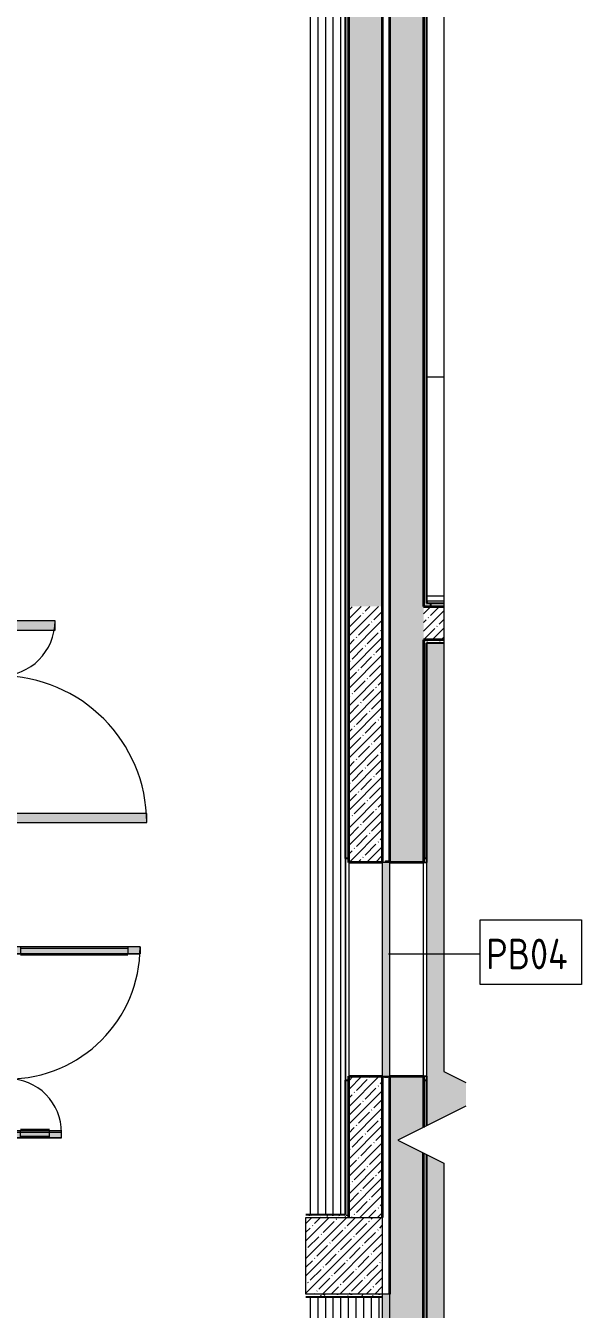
# Model space of a CAD drawing. Header units: millimetres. Extents: x -4196 to 190310, y -8553 to 29000.
# Drawn here: x 184702 to 188340, y 10600 to 19000 of the extents above; entities that cross this region are included whole.
import ezdxf

# ---------------------------------------------------------------- set-up
doc = ezdxf.new("R2010")
doc.units = ezdxf.units.MM
for name, color, linetype, lineweight in [('A-CLNG-PATT', 7, 'Continuous', 9), ('A-DETL', 7, 'Continuous', 9), ('A-DETL-GENF', 7, 'Continuous', 9), ('A-GENM', 7, 'Continuous', 9), ('I-WALL', 7, 'Continuous', 9), ('S-COLS', 7, 'Continuous', 9), ('S-STRS-MBND', 7, 'Continuous', 9)]:
    doc.layers.add(name, color=color, linetype=linetype, lineweight=lineweight)
for name, color, linetype, lineweight, true_color in [('A-DETL-GENF-10', 7, 'Continuous', 5, 0xe2e2e2), ('A-DETL-GENF-7', 1, 'Continuous', 9, 0xff0000), ('A-DETL-GENF-9', 7, 'Continuous', 5, 0xaaaaaa), ('A-DOOR-1', 7, 'Continuous', 5, 0xaaaaaa), ('A-DOOR-2', 7, 'Continuous', 5, 0xe2e2e2), ('A-DOOR-FRAM-2', 7, 'Continuous', 5, 0xaaaaaa), ('A-WALL-1', 7, 'Continuous', 35, 0x3c3c3c), ('A-WALL-2', 7, 'Continuous', 25, 0x3c3c3c), ('A-WALL-FNSH-2', 7, 'Continuous', 13, 0x3c3c3c), ('G-ANNO-TEXT-1', 7, 'Continuous', 9, 0x3c3c3c), ('S-COLS-3', 9, 'Continuous', 9, 0x808080), ('S-COLS-4', 7, 'Continuous', 9, 0x3c3c3c)]:
    doc.layers.add(name, color=color, linetype=linetype, lineweight=lineweight, true_color=true_color)
doc.styles.add('GOST Common_3', font='GOST_Common.ttf', dxfattribs={"width": 0.9, "height": 200})
pattern_1 = [(45, (148546.79, 0), (-57.02463, 57.02463), []), (45, (148603.82, 0), (-57.02463, 57.02463), [100.806, -20.161, 3.353, -16.808])]
pattern_2 = [(0, (148546.79, 0), (121.92, 30.48), [10.058, -81.382, 10.058, -81.382, -487.68]), (0, (148546.79, 0), (121.92, 30.48), [-182.88, 10.058, -172.822, 10.058, -81.382, -213.36]), (0, (148546.79, 0), (121.92, 30.48), [-457.2, 10.058, -50.902, 10.058, -142.342]), (120, (148592.51, 15.24), (-87.356454, 90.345817), [10.058, -81.382, 10.058, -81.382, -487.68]), (120, (148592.51, 15.24), (-87.356454, 90.345817), [-182.88, 10.058, -172.822, 10.058, -81.382, -213.36]), (120, (148592.51, 15.24), (-87.356454, 90.345817), [-457.2, 10.058, -50.902, 10.058, -142.342]), (240, (148607.75, 76.2), (-34.563546, -120.825817), [10.058, -81.382, 10.058, -81.382, -487.68]), (240, (148607.75, 76.2), (-34.563546, -120.825817), [-182.88, 10.058, -172.822, 10.058, -81.382, -213.36]), (240, (148607.75, 76.2), (-34.563546, -120.825817), [-457.2, 10.058, -50.902, 10.058, -142.342])]

# ---------------------------------------------------------------- blocks, each defined once
blk = doc.blocks.new('110_Дверь_СКБ_2Ст_Наружная - ДН-3_1_л__ Двухстворчатая 1200 х2900 из подвала EI30-23667726-1_6_1_птичка')
at = {"layer": 'A-DOOR-1'}
h = blk.add_hatch(dxfattribs=at)
h.set_pattern_fill('FP_195', color=256, style=0, pattern_type=2)
h.set_pattern_definition([(135, (1526.41, 143.685), (-14.14214, -14.14214), []), (225, (1526.41, 143.685), (14.14214, -14.14214), [])])
h.paths.add_polyline_path([(794.5, 29), (769.5, 29), (769.9, -51), (794.5, -51), (794.5, -31)])
at = {"layer": 'A-DOOR-2'}
for points in [[(679.5, 196.4), (679.5, 989), (619.5, 989), (619.5, 29), (679.5, 31), (679.5, 101)], [(-580.5, 79.1), (-580.5, 389), (-640.5, 389), (-640.5, 29), (-580.5, 31), (-580.5, 79)]]:
    blk.add_hatch(color=256, dxfattribs=at).paths.add_polyline_path(points)
h = blk.add_hatch(color=256, dxfattribs=at)
h.paths.add_polyline_path([(769.5, -39.6), (769.5, 29), (679.5, 29), (679.5, -31), (669.5, -31), (669.5, -51), (769.5, -50.6)])
h.paths.add_polyline_path([(-630.5, -51), (-630.5, -31), (-640.5, -31), (-640.5, 29), (-730.5, 29), (-730.5, -51), (-640.5, -51)])
at = {"layer": 'A-DOOR-FRAM-2'}
h = blk.add_hatch(dxfattribs=at)
h.set_pattern_fill('FP_196', color=256, style=0, pattern_type=2)
h.set_pattern_definition([(45, (-596.384, 143.685), (-14.1421, 14.1421), []), (135, (-596.384, 143.685), (-14.1421, -14.1421), [])])
h.paths.add_polyline_path([(-730.5, -51), (-730.5, 29), (-755.5, 29), (-755.5, -51)])
at = {"layer": 'A-DOOR-1'}
for p, q in [((679.5, 989), (619.5, 989)), ((619.5, 989), (619.5, 29)), ((679.5, 29), (679.5, 989)), ((-640.5, 389), (-640.5, 29)), ((-580.5, 389), (-640.5, 389)), ((-580.5, 29), (-580.5, 389)), ((-640.5, 29), (-580.5, 29)), ((619.5, 29), (679.5, 29))]:
    blk.add_line(p, q, dxfattribs=at)
for centre, radius, start, end in [((679.5, 29), 960, 90, 180), ((-640.5, 29), 360, 0, 90)]:
    blk.add_arc(centre, radius, start, end, dxfattribs=at)
at = {"layer": 'A-DOOR-FRAM-2'}
for p, q in [((-730.5, 29), (-755.5, 29)), ((-755.5, 29), (-755.5, -51)), ((-640.5, 29), (-730.5, 29)), ((-730.5, 29), (-730.5, -51)), ((-730.5, -51), (-730.5, 29)), ((-640.5, -31), (-640.5, 29)), ((679.5, 29), (679.5, -31)), ((769.5, 29), (679.5, 29)), ((769.5, -51), (769.5, 29)), ((794.5, 29), (769.5, 29)), ((769.5, 29), (769.5, -51)), ((794.5, -51), (794.5, 29)), ((-755.5, -51), (-730.5, -51)), ((-730.5, -51), (-630.5, -51)), ((-630.5, -31), (-640.5, -31)), ((-630.5, -51), (-630.5, -31)), ((679.5, -31), (669.5, -31)), ((669.5, -31), (669.5, -51)), ((669.5, -51), (769.5, -51)), ((769.5, -51), (794.5, -51))]:
    blk.add_line(p, q, dxfattribs=at)
blk = doc.blocks.new('Дверь_Витражная_СКБ_2Ст - ВН-6-31912847-1_6_1_птичка')
at = {"layer": 'A-DETL-GENF-10'}
for points in [[(-643, -39), (-643, -370), (-598, -370), (-598, -20), (-643, -20)], [(562, -20), (562, -884), (607, -884), (607, -20)], [(607, -17), (607, -20), (705, -17)]]:
    blk.add_hatch(color=256, dxfattribs=at).paths.add_polyline_path(points)
at = {"layer": 'A-DETL-GENF-9'}
for p, q in [((-607, -20), (-715, -20)), ((-715, -20), (-607, -20)), ((-598, -20), (-643, -20)), ((-643, -370), (-643, -20)), ((-598, -20), (-643, -20)), ((-643, -20), (-643, -370)), ((-598, -370), (-598, -20)), ((-598, -370), (-598, -20)), ((562, -20), (607, -20)), ((562, -884), (562, -20)), ((562, -20), (562, -884)), ((607, -20), (562, -20)), ((607, -884), (607, -20)), ((607, -884), (607, -20)), ((607, -20), (715, -20)), ((607, -20), (715, -20)), ((-643, -100), (-598, -100)), ((-633, -290), (-633, -100)), ((-589, -290), (-589, -100)), ((553, -804), (553, -100)), ((607, -100), (562, -100)), ((597, -804), (597, -100)), ((-643, -290), (-598, -290)), ((-643, -370), (-598, -370)), ((-643, -370), (-598, -370)), ((607, -804), (562, -804)), ((607, -884), (562, -884)), ((562, -884), (607, -884))]:
    blk.add_line(p, q, dxfattribs=at)
at = {"layer": 'A-DOOR-1'}
for p, q in [((-715, 40), (-607, 40)), ((-715, 0), (-715, 40)), ((-607, 40), (-607, 0)), ((607, 40), (715, 40)), ((607, 0), (607, 40)), ((715, 40), (715, 0)), ((-607, 0), (-715, 0)), ((-607, -370), (-607, -20)), ((715, 0), (607, 0)), ((607, -884), (607, -20))]:
    blk.add_line(p, q, dxfattribs=at)
for centre, radius, start, end in [((-607, -20), 350, 270, 0), ((607, -20), 864, 180, 270)]:
    blk.add_arc(centre, radius, start, end, dxfattribs=at)
blk = doc.blocks.new('BSC_Колонна _Прямоугольная - 500х500-V200-Этаж 01 1-12')
at = {"layer": 'S-COLS-3'}
h = blk.add_hatch(dxfattribs=at)
h.set_pattern_fill('FP_75', color=256, style=0, pattern_type=2)
h.set_pattern_definition([(45, (-38240, -10950), (-57.02463, 57.02463), []), (45, (-38182.975, -10950), (-57.02463, 57.02463), [100.806, -20.161, 3.353, -16.808])])
h.paths.add_polyline_path([(-250, -250), (250, -250), (250, 250), (-250, 250), (-250, -70)])
at = {"layer": 'S-COLS-4'}
for p, q in [((-250, 250), (250, 250)), ((-250, -250), (-250, 250)), ((250, 250), (250, -250)), ((250, -250), (-250, -250))]:
    blk.add_line(p, q, dxfattribs=at)
blk = doc.blocks.new('Плинтус - Плинтус_для ЛК-32859049-Этаж 01 1-12')
at = {"layer": 'A-GENM'}
for p, q in [((3240.6, 0), (3346.3, 0)), ((3346.3, -15), (3240.6, -15)), ((3240.6, -45), (3346.3, -45)), ((3346.3, 0), (3346.3, -15))]:
    blk.add_line(p, q, dxfattribs=at)
blk = doc.blocks.new('DET_L_Линия разрыва - М100-30654710-Этаж 01 1-12')
at = {"layer": 'A-DETL-GENF'}
for p, q in [((11889.9, 300), (11739.9, 0)), ((12112.2, -144.7), (11889.9, 300)), ((11739.9, 0), (0, 0)), ((12339.9, 0), (12267.5, -144.7)), ((24079.7, 0), (12339.9, 0))]:
    blk.add_line(p, q, dxfattribs=at)

msp = doc.modelspace()

# ---------------------------------------------------------------- hatches: boundary and pattern name
at = {"layer": 'A-CLNG-PATT'}
h = msp.add_hatch(dxfattribs=at)
h.set_pattern_fill('FP_213', color=256, style=0, pattern_type=2)
h.set_pattern_definition([(90, (181216.29, 911.95), (50, -3e-15), [])])
h.paths.add_polyline_path([(187036.8, 7920), (187036.8, 10680), (186536.3, 10680), (186536.8, 7920)])
h.paths.add_polyline_path([(186536.8, 11220), (186796.8, 11221), (186796.8, 23003), (186536.3, 23003), (186536.3, 11220)])
h = msp.add_hatch(color=256, dxfattribs=at)
h.paths.add_polyline_path([(187327.8, 10471), (187439.4, 10471), (187439.4, 11556.6), (187327.8, 11612.4), (187327.8, 10880)])
h.paths.add_polyline_path([(187327.8, 11800.8), (187584.1, 11928.9), (187584.1, 12084.3), (187439.4, 12156.6), (187439.4, 14959), (187327.8, 14959), (187327.8, 11910.5)])
at = {"layer": 'A-DETL-GENF-7'}
for points in [[(187036.8, 12125), (187086.8, 12125), (187086.8, 13525), (187036.8, 13525), (187036.8, 13153.1)], [(187036.8, 7900), (187086.8, 7900), (187086.8, 10700), (187036.8, 10700), (187036.8, 7918.9)]]:
    msp.add_hatch(color=256, dxfattribs=at).paths.add_polyline_path(points)
at = {"layer": 'I-WALL'}
h = msp.add_hatch(dxfattribs=at)
h.set_pattern_fill('FP_1', color=256, style=0, pattern_type=2)
h.set_pattern_definition(pattern_1)
h.paths.add_polyline_path([(187036.8, 15200), (187036.8, 21575.3), (186816.8, 21575.3), (186816.8, 15200)])
h.paths.add_polyline_path([(187036.8, 22975.3), (187036.8, 23400), (186816.8, 23400), (186816.8, 22975.3)])
h = msp.add_hatch(dxfattribs=at)
h.set_pattern_fill('FP_1', color=256, style=0, pattern_type=2)
h.set_pattern_definition(pattern_1)
h.paths.add_polyline_path([(187306.8, 10450), (187306.8, 11622.9), (187139.4, 11706.6), (187306.8, 11790.3), (187306.8, 12125), (187086.8, 12125), (187086.8, 10450), (187294.1, 10450)])
h.paths.add_polyline_path([(187086.8, 13525), (187306.8, 13525), (187306.8, 21575.3), (187086.8, 21575.3), (187086.8, 14991.8)])
h.paths.add_polyline_path([(187306.8, 22975.3), (187306.8, 23420.3), (187086.8, 23420.3), (187086.8, 22975.3)])
h = msp.add_hatch(dxfattribs=at)
h.set_pattern_fill('FP_80', color=256, style=0, pattern_type=2)
h.set_pattern_definition(pattern_2)
h.paths.add_polyline_path([(187306.8, 15200), (187326.8, 15200), (187326.8, 21550.3), (187306.8, 21550.3), (187306.8, 15203.4)])
h.paths.add_polyline_path([(187326.8, 23000.3), (187326.8, 23380), (187306.8, 23380), (187306.8, 23000.3)])
h = msp.add_hatch(dxfattribs=at)
h.set_pattern_fill('FP_80', color=256, style=0, pattern_type=2)
h.set_pattern_definition(pattern_2)
h.paths.add_polyline_path([(186816.8, 11220), (186816.8, 12100), (186796.8, 12100), (186796.8, 11220)])
h.paths.add_polyline_path([(186816.8, 13550), (186816.1, 21595.3), (186796.8, 21595.3), (186796.8, 13550)])
h = msp.add_hatch(dxfattribs=at)
h.set_pattern_fill('FP_80', color=256, style=0, pattern_type=2)
h.set_pattern_definition(pattern_2)
h.paths.add_polyline_path([(187439.4, 15200), (187439.4, 15220), (187326.8, 15220), (187326.8, 15200)])
h = msp.add_hatch(dxfattribs=at)
h.set_pattern_fill('FP_1', color=256, style=0, pattern_type=2)
h.set_pattern_definition(pattern_1)
h.paths.add_polyline_path([(186982.9, 11200), (187036.8, 11200), (187036.8, 12125), (186816.8, 12125), (186816.8, 11200)])
h.paths.add_polyline_path([(187036.8, 13525), (187036.8, 15200), (186816.8, 15200), (186816.8, 13525)])
h = msp.add_hatch(dxfattribs=at)
h.set_pattern_fill('FP_1', color=256, style=0, pattern_type=2)
h.set_pattern_definition(pattern_1)
h.paths.add_polyline_path([(187439.4, 14980), (187439.4, 15200), (187306.8, 15200), (187306.8, 14980), (187311, 14980)])
h = msp.add_hatch(dxfattribs=at)
h.set_pattern_fill('FP_80', color=256, style=0, pattern_type=2)
h.set_pattern_definition(pattern_2)
h.paths.add_polyline_path([(187326.8, 10470), (187326.8, 11612.9), (187306.8, 11622.9), (187306.8, 10470)])
h.paths.add_polyline_path([(187306.8, 11790.3), (187326.8, 11800.3), (187326.8, 12100), (187306.8, 12100), (187306.8, 11910.5)])
h.paths.add_polyline_path([(187326.8, 13550), (187326.8, 14980), (187306.8, 14980), (187306.8, 13550)])
h = msp.add_hatch(dxfattribs=at)
h.set_pattern_fill('FP_80', color=256, style=0, pattern_type=2)
h.set_pattern_definition(pattern_2)
h.paths.add_polyline_path([(187339.8, 14960), (187439.4, 14960), (187439.4, 14980), (187326.8, 14980), (187327.8, 14960)])
h = msp.add_hatch(dxfattribs=at)
h.set_pattern_fill('FP_80', color=256, style=0, pattern_type=2)
h.set_pattern_definition(pattern_2)
h.paths.add_polyline_path([(186816.8, 11200), (186816.8, 11220), (186536.8, 11220), (186536.8, 11200), (186796.8, 11200)])
h = msp.add_hatch(dxfattribs=at)
h.set_pattern_fill('FP_80', color=256, style=0, pattern_type=2)
h.set_pattern_definition(pattern_2)
h.paths.add_polyline_path([(186536.8, 10680), (187036.8, 10681.1), (187036.8, 10700), (186536.3, 10699.5), (186536.3, 10680)])

# ---------------------------------------------------------------- linework, layer by layer
at = {"layer": 'A-DETL'}
for p, q in [((187036.8, 13525), (187036.8, 12125)), ((187086.8, 13525), (187036.8, 13525)), ((187086.8, 12125), (187086.8, 13525)), ((187036.8, 12125), (187086.8, 12125)), ((187036.8, 10700), (187036.8, 7900)), ((187086.8, 10700), (187036.8, 10700)), ((187086.8, 7900), (187086.8, 10700))]:
    msp.add_line(p, q, dxfattribs=at)
at = {"layer": 'A-WALL-1'}
for p, q in [((186816.8, 13525), (186816.8, 21575.3)), ((187036.8, 21575.3), (187036.8, 13525)), ((187086.8, 13525), (187086.8, 21575.3)), ((187306.8, 21575.3), (187306.8, 15200)), ((187306.8, 15200), (187439.4, 15200)), ((187306.8, 14980), (187306.8, 13525)), ((187439.4, 14980), (187306.8, 14980)), ((187036.8, 13525), (186816.8, 13525)), ((187306.8, 13525), (187086.8, 13525)), ((186816.8, 11200), (186816.8, 12125)), ((186816.8, 12125), (187036.8, 12125)), ((187036.8, 12125), (187036.8, 11200)), ((187086.8, 10700), (187086.8, 12125)), ((187086.8, 12125), (187306.8, 12125)), ((187306.8, 12125), (187306.8, 11790.3)), ((187306.8, 10230), (187306.8, 11622.9))]:
    msp.add_line(p, q, dxfattribs=at)
at = {"layer": 'A-WALL-2'}
for p, q in [((186796.8, 13550), (186796.8, 21595.3)), ((187326.8, 21550.3), (187326.8, 15220)), ((187326.8, 15220), (187439.4, 15220)), ((187439.4, 14960), (187326.8, 14960)), ((187326.8, 13550), (187326.8, 14960)), ((186816.8, 13550), (186796.8, 13550)), ((187326.8, 13550), (187306.8, 13550)), ((186796.8, 11220), (186796.8, 12100)), ((186796.8, 12100), (186816.8, 12100)), ((187306.8, 12100), (187326.8, 12100)), ((187326.8, 12100), (187326.8, 11800.3)), ((187326.8, 11612.9), (187326.8, 10470)), ((186536.3, 11220), (186796.8, 11220)), ((187036.8, 10680), (186536.3, 10680))]:
    msp.add_line(p, q, dxfattribs=at)
at = {"layer": 'A-WALL-FNSH-2'}
for p, q in [((186795.8, 13525), (186795.8, 21575.3)), ((187327.8, 21575.3), (187327.8, 17598.1)), ((187327.8, 17598.1), (187326.8, 17598.1)), ((187326.8, 17219.6), (187327.8, 17219.6)), ((187327.8, 17219.6), (187327.8, 15220.5)), ((187327.8, 15220.5), (187326.8, 15220.5)), ((187439.4, 14959), (187327.8, 14959)), ((187327.8, 14959), (187327.8, 13525)), ((186796.8, 13525), (186795.8, 13525)), ((186796.8, 13550), (186796.8, 13525)), ((187057.3, 13525), (187057.3, 13534)), ((187057.3, 13534), (187077.3, 13534)), ((187077.3, 13534), (187077.3, 13525)), ((187326.8, 13524), (187086.8, 13524)), ((187306.8, 13525), (187327.8, 13525)), ((187326.8, 13524), (187326.8, 13550)), ((186795.8, 11221), (186795.8, 12125)), ((186795.8, 12125), (186796.8, 12125)), ((186796.8, 12125), (186796.8, 12100)), ((187052.3, 12116), (187052.3, 12125)), ((187072.3, 12116), (187052.3, 12116)), ((187072.3, 12125), (187072.3, 12116)), ((187086.8, 12126), (187326.8, 12126)), ((187327.8, 12125), (187306.8, 12125)), ((187326.8, 12100), (187326.8, 12126)), ((187327.8, 12125), (187327.8, 11800.8)), ((187327.8, 11612.4), (187327.8, 10471)), ((186536.3, 11221), (186795.8, 11221)), ((187036.8, 10679), (186536.3, 10679))]:
    msp.add_line(p, q, dxfattribs=at)
at = {"layer": 'G-ANNO-TEXT-1'}
msp.add_line((187078.2, 12925.2), (187676.6, 12925.2), dxfattribs=at)
at = {"layer": 'G-ANNO-TEXT-1', "flags": 128}
msp.add_lwpolyline([(187676.6, 13149.6), (188339.8, 13149.6), (188339.8, 12725.6), (187676.6, 12725.6)], close=True, dxfattribs=at)
at = {"layer": 'I-WALL'}
for p, q in [((187327.8, 17219.6), (187327.8, 17598.1)), ((187326.8, 16499.6), (187327.8, 16499.6)), ((187327.8, 16398.1), (187326.8, 16398.1)), ((187333.7, 15231), (187326.8, 15231)), ((187326.8, 15230), (187333.7, 15230)), ((186795.8, 13525), (186795.8, 12125)), ((186796.8, 12125), (186796.8, 13525)), ((186816.8, 13525), (186816.8, 12125)), ((187306.8, 12125), (187306.8, 13525)), ((187326.8, 13524), (187326.8, 12125)), ((187327.8, 12125), (187327.8, 13525))]:
    msp.add_line(p, q, dxfattribs=at)
at = {"layer": 'S-STRS-MBND'}
for p, q in [((187306.8, 20600), (187306.8, 17900)), ((187439.4, 16700), (187326.8, 16700))]:
    msp.add_line(p, q, dxfattribs=at)

# ---------------------------------------------------------------- block references
at = {"layer": 'A-DETL-GENF', "rotation": 90.00000000000031}
msp.add_blockref('DET_L_Линия разрыва - М100-30654710-Этаж 01 1-12', (187439.4, -183.3), dxfattribs=at)
at = {"layer": 'A-DOOR-1'}
for name, p, rotation in [('110_Дверь_СКБ_2Ст_Наружная - ДН-3_1_л__ Двухстворчатая 1200 х2900 из подвала EI30-23667726-1_6_1_птичка', (184505.5, 14464.5), 269.9999999999999), ('Дверь_Витражная_СКБ_2Ст - ВН-6-31912847-1_6_1_птичка', (184567.5, 12365), 89.99999999999957)]:
    msp.add_blockref(name, p, dxfattribs=dict(at, rotation=rotation))
at = {"layer": 'A-GENM', "rotation": 180}
msp.add_blockref('Плинтус - Плинтус_для ЛК-32859049-Этаж 01 1-12', (190680, 15221.4), dxfattribs=at)
at = {"layer": 'S-COLS'}
msp.add_blockref('BSC_Колонна _Прямоугольная - 500х500-V200-Этаж 01 1-12', (186786.8, 10950), dxfattribs=at)

# ---------------------------------------------------------------- texts
at = {"layer": 'G-ANNO-TEXT-1', "insert": (187716.6, 13025.2), "char_height": 200, "width": 699.873, "attachment_point": 1, "style": 'GOST Common_3'}
msp.add_mtext('PB04', dxfattribs=at)

doc.saveas('drawing.dxf')
